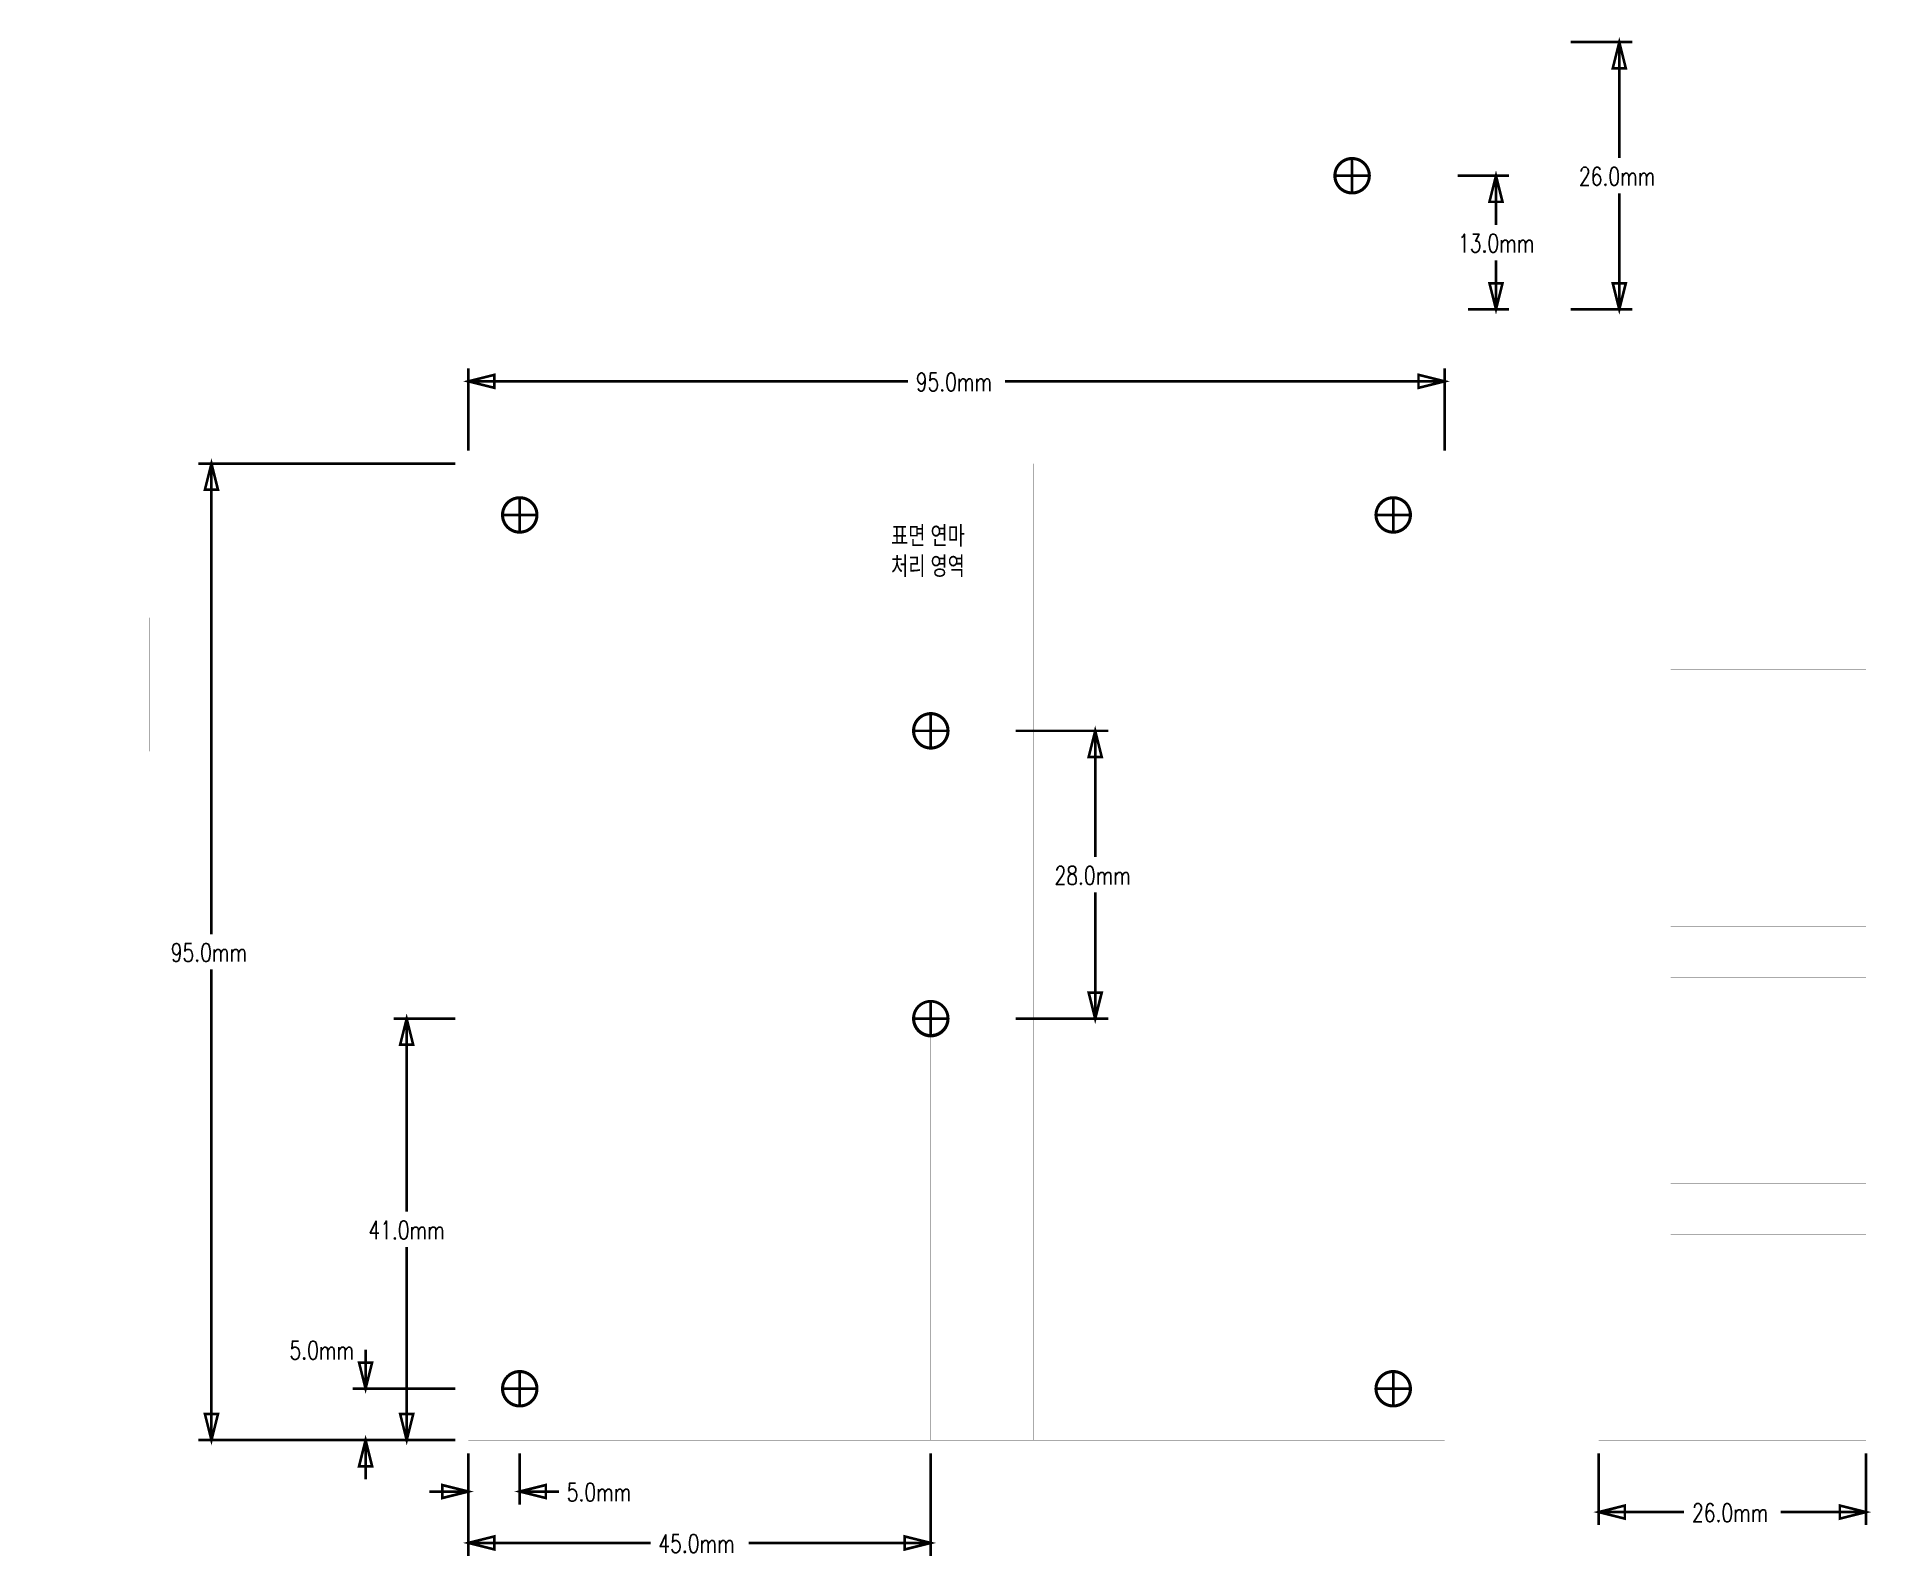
# Model space of a CAD drawing. Extents: x -42 to 137, y -11 to 137.
import ezdxf

# ---------------------------------------------------------------- set-up
doc = ezdxf.new("R2010")
doc.units = 0
doc.header["$MEASUREMENT"] = 0
for name, pattern in [('PADS_DASH_15000', [0.1, 0.05, -0.05]), ('PADS_DASHDOT_15000', [0.12, 0.05, -0.03, 0.01, -0.03]), ('TRMIDX_2048', [2, 1, 1]), ('TRMIDX_4096', [2, 1, 1])]:
    doc.linetypes.add(name, pattern=pattern)
doc.layers.get('0').update_dxf_attribs({"linetype": 'CONTINUOUS'})
for name, color, linetype in [('2D_LINE_00', 2, 'CONTINUOUS'), ('2D_LINE_01', 2, 'CONTINUOUS'), ('DIMENSION1_24', 254, 'CONTINUOUS'), ('DIMENSION2_24', 254, 'CONTINUOUS'), ('DIMENSION3_24', 254, 'CONTINUOUS'), ('DIMENSION4_24', 254, 'CONTINUOUS'), ('DIMENSION5_24', 254, 'CONTINUOUS'), ('DIMENSION6_24', 254, 'CONTINUOUS'), ('DIMENSION7_24', 254, 'CONTINUOUS'), ('TEXT_24', 4, 'CONTINUOUS')]:
    doc.layers.add(name, color=color, linetype=linetype)
doc.styles.add('W0$254', font='simplex', dxfattribs={"width": 0.75})

# ---------------------------------------------------------------- blocks, each defined once
blk = doc.blocks.new('SMOOTH_0$0254')
at = {"const_width": 0.0127}
blk.add_lwpolyline([(-0.00635, 0, 1), (0.00635, 0, 1)], format="xyb", close=True, dxfattribs=at)
blk = doc.blocks.new('DRAWING_1')
at = {"layer": '2D_LINE_00', "const_width": 0.0254}
blk.add_lwpolyline([(0, 0), (0, 5)], dxfattribs=at)
at = {"layer": '2D_LINE_00'}
for p in [(0, 5), (0, 0)]:
    blk.add_blockref('SMOOTH_0$0254', p, dxfattribs=at)
blk = doc.blocks.new('D_2DFEGHI_2')
at = {"layer": 'DIMENSION1_24', "linetype": 'TRMIDX_4096', "const_width": 0.254}
blk.add_lwpolyline([(-25, 0), (-25, 45.7855)], dxfattribs=at)
at = {"layer": 'DIMENSION2_24', "linetype": 'TRMIDX_4096', "const_width": 0.254}
blk.add_lwpolyline([(-25, 95), (-25, 49.2145)], dxfattribs=at)
at = {"layer": 'DIMENSION3_24', "linetype": 'TRMIDX_4096', "const_width": 0.254}
blk.add_lwpolyline([(-25, 0), (-25.635, 2.54), (-24.365, 2.54)], close=True, dxfattribs=at)
at = {"layer": 'DIMENSION4_24', "linetype": 'TRMIDX_4096', "const_width": 0.254}
blk.add_lwpolyline([(-25, 95), (-24.365, 92.46), (-25.635, 92.46)], close=True, dxfattribs=at)
at = {"layer": 'DIMENSION5_24', "linetype": 'TRMIDX_4096', "const_width": 0.254}
blk.add_lwpolyline([(-1.27, 0), (-26.27, 0)], dxfattribs=at)
at = {"layer": 'DIMENSION6_24', "linetype": 'TRMIDX_4096', "const_width": 0.254}
blk.add_lwpolyline([(-1.27, 95), (-26.27, 95)], dxfattribs=at)
at = {"layer": 'DIMENSION7_24', "linetype": 'TRMIDX_4096', "const_width": 0.0254}
for points in [[(0, 95), (0.0006666667, 95)], [(0, 0), (0.0006666667, 0)]]:
    blk.add_lwpolyline(points, dxfattribs=at)
at = {"layer": 'TEXT_24', "style": 'W0$254', "width": 0.75}
blk.add_text('95.0mm', height=1.778, dxfattribs=at).set_placement((-28.954318, 46.5475))
blk = doc.blocks.new('D_1DFEGHI_3')
at = {"layer": 'DIMENSION1_24', "linetype": 'TRMIDX_2048', "const_width": 0.254}
blk.add_lwpolyline([(0, 8), (42.783682, 8)], dxfattribs=at)
at = {"layer": 'DIMENSION2_24', "linetype": 'TRMIDX_2048', "const_width": 0.254}
blk.add_lwpolyline([(95, 8), (52.2163186667, 8)], dxfattribs=at)
at = {"layer": 'DIMENSION3_24', "linetype": 'TRMIDX_2048', "const_width": 0.254}
blk.add_lwpolyline([(0, 8), (2.54, 8.635), (2.54, 7.365)], close=True, dxfattribs=at)
at = {"layer": 'DIMENSION4_24', "linetype": 'TRMIDX_2048', "const_width": 0.254}
blk.add_lwpolyline([(95, 8), (92.46, 7.365), (92.46, 8.635)], close=True, dxfattribs=at)
at = {"layer": 'DIMENSION5_24', "linetype": 'TRMIDX_2048', "const_width": 0.254}
blk.add_lwpolyline([(0, 1.27), (0, 9.27)], dxfattribs=at)
at = {"layer": 'DIMENSION6_24', "linetype": 'TRMIDX_2048', "const_width": 0.254}
blk.add_lwpolyline([(95, 1.27), (95, 9.27)], dxfattribs=at)
at = {"layer": 'DIMENSION7_24', "linetype": 'TRMIDX_2048', "const_width": 0.0254}
for points in [[(0, 0), (0.0006666667, 0)], [(95, 0), (95.0006666667, 0)]]:
    blk.add_lwpolyline(points, dxfattribs=at)
at = {"layer": 'TEXT_24', "style": 'W0$254', "width": 0.75}
blk.add_text('95.0mm', height=1.778, dxfattribs=at).set_placement((43.545682, 7.0475))
blk = doc.blocks.new('D_2DFEGHI_4')
at = {"layer": 'DIMENSION1_24', "linetype": 'TRMIDX_4096', "const_width": 0.254}
blk.add_lwpolyline([(-10, 0), (-10, -3.81)], dxfattribs=at)
at = {"layer": 'DIMENSION2_24', "linetype": 'TRMIDX_4096', "const_width": 0.254}
blk.add_lwpolyline([(-10, 5), (-10, 8.81)], dxfattribs=at)
at = {"layer": 'DIMENSION3_24', "linetype": 'TRMIDX_4096', "const_width": 0.254}
blk.add_lwpolyline([(-10, 0), (-9.365, -2.54), (-10.635, -2.54)], close=True, dxfattribs=at)
at = {"layer": 'DIMENSION4_24', "linetype": 'TRMIDX_4096', "const_width": 0.254}
blk.add_lwpolyline([(-10, 5), (-10.635, 7.54), (-9.365, 7.54)], close=True, dxfattribs=at)
at = {"layer": 'DIMENSION5_24', "linetype": 'TRMIDX_4096', "const_width": 0.254}
blk.add_lwpolyline([(-1.27, 0), (-11.27, 0)], dxfattribs=at)
at = {"layer": 'DIMENSION6_24', "linetype": 'TRMIDX_4096', "const_width": 0.254}
blk.add_lwpolyline([(-1.27, 5), (-11.27, 5)], dxfattribs=at)
at = {"layer": 'DIMENSION7_24', "linetype": 'TRMIDX_4096', "const_width": 0.0254}
for points in [[(0, 5), (0.0006666667, 5)], [(0, 0), (0.0006666667, 0)]]:
    blk.add_lwpolyline(points, dxfattribs=at)
at = {"layer": 'TEXT_24', "style": 'W0$254', "width": 0.75}
blk.add_text('5.0mm', height=1.778, dxfattribs=at).set_placement((-17.4006366667, 7.8575))
blk = doc.blocks.new('D_1DFEGHI_5')
at = {"layer": 'DIMENSION1_24', "linetype": 'TRMIDX_2048', "const_width": 0.254}
blk.add_lwpolyline([(0, -5), (-3.81, -5)], dxfattribs=at)
at = {"layer": 'DIMENSION2_24', "linetype": 'TRMIDX_2048', "const_width": 0.254}
blk.add_lwpolyline([(5, -5), (8.81, -5)], dxfattribs=at)
at = {"layer": 'DIMENSION3_24', "linetype": 'TRMIDX_2048', "const_width": 0.254}
blk.add_lwpolyline([(0, -5), (-2.54, -5.635), (-2.54, -4.365)], close=True, dxfattribs=at)
at = {"layer": 'DIMENSION4_24', "linetype": 'TRMIDX_2048', "const_width": 0.254}
blk.add_lwpolyline([(5, -5), (7.54, -4.365), (7.54, -5.635)], close=True, dxfattribs=at)
at = {"layer": 'DIMENSION5_24', "linetype": 'TRMIDX_2048', "const_width": 0.254}
blk.add_lwpolyline([(0, -1.27), (0, -6.27)], dxfattribs=at)
at = {"layer": 'DIMENSION6_24', "linetype": 'TRMIDX_2048', "const_width": 0.254}
blk.add_lwpolyline([(5, -1.27), (5, -6.27)], dxfattribs=at)
at = {"layer": 'DIMENSION7_24', "linetype": 'TRMIDX_2048', "const_width": 0.0254}
for points in [[(0, 0), (0.0006666667, 0)], [(5, 0), (5.0006666667, 0)]]:
    blk.add_lwpolyline(points, dxfattribs=at)
at = {"layer": 'TEXT_24', "style": 'W0$254', "width": 0.75}
blk.add_text('5.0mm', height=1.778, dxfattribs=at).set_placement((9.572000000000001, -5.9525))
blk = doc.blocks.new('SMOOTH_0$01')
at = {"const_width": 0.005}
blk.add_lwpolyline([(-0.0025, 0, 1), (0.0025, 0, 1)], format="xyb", close=True, dxfattribs=at)
blk = doc.blocks.new('DRAWING_6')
at = {"layer": '2D_LINE_00', "linetype": 'PADS_DASH_15000', "const_width": 0.01}
blk.add_lwpolyline([(-5, 0), (-50, 0)], dxfattribs=at)
at = {"layer": '2D_LINE_00'}
for p in [(-50, 0), (-5, 0)]:
    blk.add_blockref('SMOOTH_0$01', p, dxfattribs=at)
blk = doc.blocks.new('DRAWING_7')
at = {"layer": '2D_LINE_00', "linetype": 'PADS_DASH_15000', "const_width": 0.01}
blk.add_lwpolyline([(-5, 0), (-5, -41)], dxfattribs=at)
at = {"layer": '2D_LINE_00'}
for p in [(-5, 0), (-5, -41)]:
    blk.add_blockref('SMOOTH_0$01', p, dxfattribs=at)
blk = doc.blocks.new('D_2DFEGHI_8')
at = {"layer": 'DIMENSION1_24', "linetype": 'TRMIDX_4096', "const_width": 0.254}
blk.add_lwpolyline([(-6, 0), (-6, 18.7855)], dxfattribs=at)
at = {"layer": 'DIMENSION2_24', "linetype": 'TRMIDX_4096', "const_width": 0.254}
blk.add_lwpolyline([(-6, 41), (-6, 22.2145)], dxfattribs=at)
at = {"layer": 'DIMENSION3_24', "linetype": 'TRMIDX_4096', "const_width": 0.254}
blk.add_lwpolyline([(-6, 0), (-6.635, 2.54), (-5.365, 2.54)], close=True, dxfattribs=at)
at = {"layer": 'DIMENSION4_24', "linetype": 'TRMIDX_4096', "const_width": 0.254}
blk.add_lwpolyline([(-6, 41), (-5.365, 38.46), (-6.635, 38.46)], close=True, dxfattribs=at)
at = {"layer": 'DIMENSION5_24', "linetype": 'TRMIDX_4096', "const_width": 0.254}
blk.add_lwpolyline([(-1.27, 0), (-7.27, 0)], dxfattribs=at)
at = {"layer": 'DIMENSION6_24', "linetype": 'TRMIDX_4096', "const_width": 0.254}
blk.add_lwpolyline([(-1.27, 41), (-7.27, 41)], dxfattribs=at)
at = {"layer": 'DIMENSION7_24', "linetype": 'TRMIDX_4096', "const_width": 0.0254}
for points in [[(0, 41), (0.0006666667, 41)], [(0, 0), (0.0006666667, 0)]]:
    blk.add_lwpolyline(points, dxfattribs=at)
at = {"layer": 'TEXT_24', "style": 'W0$254', "width": 0.75}
blk.add_text('41.0mm', height=1.778, dxfattribs=at).set_placement((-9.7234086667, 19.5475))
blk = doc.blocks.new('D_1DFEGHI_9')
at = {"layer": 'DIMENSION1_24', "linetype": 'TRMIDX_2048', "const_width": 0.254}
blk.add_lwpolyline([(0, -10), (17.7259546667, -10)], dxfattribs=at)
at = {"layer": 'DIMENSION2_24', "linetype": 'TRMIDX_2048', "const_width": 0.254}
blk.add_lwpolyline([(45, -10), (27.2740453333, -10)], dxfattribs=at)
at = {"layer": 'DIMENSION3_24', "linetype": 'TRMIDX_2048', "const_width": 0.254}
blk.add_lwpolyline([(0, -10), (2.54, -9.365), (2.54, -10.635)], close=True, dxfattribs=at)
at = {"layer": 'DIMENSION4_24', "linetype": 'TRMIDX_2048', "const_width": 0.254}
blk.add_lwpolyline([(45, -10), (42.46, -10.635), (42.46, -9.365)], close=True, dxfattribs=at)
at = {"layer": 'DIMENSION5_24', "linetype": 'TRMIDX_2048', "const_width": 0.254}
blk.add_lwpolyline([(0, -1.27), (0, -11.27)], dxfattribs=at)
at = {"layer": 'DIMENSION6_24', "linetype": 'TRMIDX_2048', "const_width": 0.254}
blk.add_lwpolyline([(45, -1.27), (45, -11.27)], dxfattribs=at)
at = {"layer": 'DIMENSION7_24', "linetype": 'TRMIDX_2048', "const_width": 0.0254}
for points in [[(0, 0), (0.0006666667, 0)], [(45, 0), (45.0006666667, 0)]]:
    blk.add_lwpolyline(points, dxfattribs=at)
at = {"layer": 'TEXT_24', "style": 'W0$254', "width": 0.75}
blk.add_text('45.0mm', height=1.778, dxfattribs=at).set_placement((18.4879546667, -10.9525))
blk = doc.blocks.new('D_2DFEGHI_10')
at = {"layer": 'DIMENSION1_24', "linetype": 'TRMIDX_4096', "const_width": 0.254}
blk.add_lwpolyline([(9, 0), (9, 12.2855)], dxfattribs=at)
at = {"layer": 'DIMENSION2_24', "linetype": 'TRMIDX_4096', "const_width": 0.254}
blk.add_lwpolyline([(9, 28), (9, 15.7145)], dxfattribs=at)
at = {"layer": 'DIMENSION3_24', "linetype": 'TRMIDX_4096', "const_width": 0.254}
blk.add_lwpolyline([(9, 0), (8.365, 2.54), (9.635, 2.54)], close=True, dxfattribs=at)
at = {"layer": 'DIMENSION4_24', "linetype": 'TRMIDX_4096', "const_width": 0.254}
blk.add_lwpolyline([(9, 28), (9.635, 25.46), (8.365, 25.46)], close=True, dxfattribs=at)
at = {"layer": 'DIMENSION5_24', "linetype": 'TRMIDX_4096', "const_width": 0.254}
blk.add_lwpolyline([(1.27, 0), (10.27, 0)], dxfattribs=at)
at = {"layer": 'DIMENSION6_24', "linetype": 'TRMIDX_4096', "const_width": 0.254}
blk.add_lwpolyline([(1.27, 28), (10.27, 28)], dxfattribs=at)
at = {"layer": 'DIMENSION7_24', "linetype": 'TRMIDX_4096', "const_width": 0.0254}
for points in [[(0, 28), (0.0006666667, 28)], [(0, 0), (0.0006666667, 0)]]:
    blk.add_lwpolyline(points, dxfattribs=at)
at = {"layer": 'TEXT_24', "style": 'W0$254', "width": 0.75}
blk.add_text('28.0mm', height=1.778, dxfattribs=at).set_placement((5.045682, 13.0475))
blk = doc.blocks.new('DRAWING_11')
at = {"layer": '2D_LINE_00', "const_width": 0.01}
blk.add_lwpolyline([(0, 0), (-95, 0), (-95, -26), (0, -26)], close=True, dxfattribs=at)
at = {"layer": '2D_LINE_00'}
for p in [(-95, 0), (0, 0), (-95, -26), (0, -26)]:
    blk.add_blockref('SMOOTH_0$01', p, dxfattribs=at)
blk = doc.blocks.new('DRAWING_12')
at = {"layer": '2D_LINE_01', "const_width": 0.01}
blk.add_lwpolyline([(0, 0), (-95, 0), (-95, 95), (0, 95)], close=True, dxfattribs=at)
at = {"layer": '2D_LINE_01'}
for p in [(-95, 95), (0, 95), (-95, 0), (0, 0)]:
    blk.add_blockref('SMOOTH_0$01', p, dxfattribs=at)
blk = doc.blocks.new('DRAWING_13')
at = {"layer": '2D_LINE_01', "const_width": 0.25}
blk.add_lwpolyline([(1.65, -1.65, 1), (1.65, 1.65, 1)], format="xyb", close=True, dxfattribs=at)
blk = doc.blocks.new('DRAWING_14')
at = {"layer": '2D_LINE_01', "const_width": 0.25}
blk.add_lwpolyline([(3.4005293333, 0, 1), (0, 0, 1)], format="xyb", close=True, dxfattribs=at)
blk = doc.blocks.new('SMOOTH_0$25')
at = {"const_width": 0.125}
blk.add_lwpolyline([(-0.0625, 0, 1), (0.0625, 0, 1)], format="xyb", close=True, dxfattribs=at)
blk = doc.blocks.new('DRAWING_15')
at = {"layer": '2D_LINE_01', "const_width": 0.25}
blk.add_lwpolyline([(0, 0), (-3.3, 0)], dxfattribs=at)
at = {"layer": '2D_LINE_01'}
for p in [(-3.3, 0), (0, 0)]:
    blk.add_blockref('SMOOTH_0$25', p, dxfattribs=at)
blk = doc.blocks.new('DRAWING_16')
at = {"layer": '2D_LINE_01', "const_width": 0.25}
blk.add_lwpolyline([(0, 0), (0, -3.3)], dxfattribs=at)
at = {"layer": '2D_LINE_01'}
for p in [(0, 0), (0, -3.3)]:
    blk.add_blockref('SMOOTH_0$25', p, dxfattribs=at)
blk = doc.blocks.new('DRAWING_17')
at = {"layer": '2D_LINE_01', "const_width": 0.25}
blk.add_lwpolyline([(1.65, -1.65, 1), (1.65, 1.65, 1)], format="xyb", close=True, dxfattribs=at)
blk = doc.blocks.new('DRAWING_18')
at = {"layer": '2D_LINE_01', "const_width": 0.25}
blk.add_lwpolyline([(3.4, 0, 1), (0, 0, 1)], format="xyb", close=True, dxfattribs=at)
blk = doc.blocks.new('DRAWING_19')
at = {"layer": '2D_LINE_01', "const_width": 0.25}
blk.add_lwpolyline([(0, 0), (0, -3.3)], dxfattribs=at)
at = {"layer": '2D_LINE_01'}
for p in [(0, 0), (0, -3.3)]:
    blk.add_blockref('SMOOTH_0$25', p, dxfattribs=at)
blk = doc.blocks.new('DRAWING_20')
at = {"layer": '2D_LINE_01', "const_width": 0.25}
blk.add_lwpolyline([(0, 0), (-3.35, 0)], dxfattribs=at)
at = {"layer": '2D_LINE_01'}
for p in [(-3.35, 0), (0, 0)]:
    blk.add_blockref('SMOOTH_0$25', p, dxfattribs=at)
blk = doc.blocks.new('DRAWING_21')
at = {"layer": '2D_LINE_01', "const_width": 0.25}
blk.add_lwpolyline([(1.65, -1.65, 1), (1.65, 1.65, 1)], format="xyb", close=True, dxfattribs=at)
blk = doc.blocks.new('DRAWING_22')
at = {"layer": '2D_LINE_01', "const_width": 0.25}
blk.add_lwpolyline([(3.4005293333, 0, 1), (0, 0, 1)], format="xyb", close=True, dxfattribs=at)
blk = doc.blocks.new('DRAWING_23')
at = {"layer": '2D_LINE_01', "const_width": 0.25}
blk.add_lwpolyline([(0, 0), (-3.3, 0)], dxfattribs=at)
at = {"layer": '2D_LINE_01'}
for p in [(-3.3, 0), (0, 0)]:
    blk.add_blockref('SMOOTH_0$25', p, dxfattribs=at)
blk = doc.blocks.new('DRAWING_24')
at = {"layer": '2D_LINE_01', "const_width": 0.25}
blk.add_lwpolyline([(0, 0), (0, -3.3)], dxfattribs=at)
at = {"layer": '2D_LINE_01'}
for p in [(0, 0), (0, -3.3)]:
    blk.add_blockref('SMOOTH_0$25', p, dxfattribs=at)
blk = doc.blocks.new('DRAWING_25')
at = {"layer": '2D_LINE_01', "const_width": 0.25}
blk.add_lwpolyline([(1.65, -1.65, 1), (1.65, 1.65, 1)], format="xyb", close=True, dxfattribs=at)
blk = doc.blocks.new('DRAWING_26')
at = {"layer": '2D_LINE_01', "const_width": 0.25}
blk.add_lwpolyline([(3.4005293333, 0, 1), (0, 0, 1)], format="xyb", close=True, dxfattribs=at)
blk = doc.blocks.new('DRAWING_27')
at = {"layer": '2D_LINE_01', "const_width": 0.25}
blk.add_lwpolyline([(0, 0), (-3.3, 0)], dxfattribs=at)
at = {"layer": '2D_LINE_01'}
for p in [(-3.3, 0), (0, 0)]:
    blk.add_blockref('SMOOTH_0$25', p, dxfattribs=at)
blk = doc.blocks.new('DRAWING_28')
at = {"layer": '2D_LINE_01', "const_width": 0.25}
blk.add_lwpolyline([(0, 0), (0, -3.3)], dxfattribs=at)
at = {"layer": '2D_LINE_01'}
for p in [(0, 0), (0, -3.3)]:
    blk.add_blockref('SMOOTH_0$25', p, dxfattribs=at)
blk = doc.blocks.new('DRAWING_29')
at = {"layer": '2D_LINE_01', "const_width": 0.25}
blk.add_lwpolyline([(1.65, -1.65, 1), (1.65, 1.65, 1)], format="xyb", close=True, dxfattribs=at)
blk = doc.blocks.new('DRAWING_30')
at = {"layer": '2D_LINE_01', "const_width": 0.25}
blk.add_lwpolyline([(3.4005293333, 0, 1), (0, 0, 1)], format="xyb", close=True, dxfattribs=at)
blk = doc.blocks.new('DRAWING_31')
at = {"layer": '2D_LINE_01', "const_width": 0.25}
blk.add_lwpolyline([(0, 0), (-3.3, 0)], dxfattribs=at)
at = {"layer": '2D_LINE_01'}
for p in [(-3.3, 0), (0, 0)]:
    blk.add_blockref('SMOOTH_0$25', p, dxfattribs=at)
blk = doc.blocks.new('DRAWING_32')
at = {"layer": '2D_LINE_01', "const_width": 0.25}
blk.add_lwpolyline([(0, 0), (0, -3.3)], dxfattribs=at)
at = {"layer": '2D_LINE_01'}
for p in [(0, 0), (0, -3.3)]:
    blk.add_blockref('SMOOTH_0$25', p, dxfattribs=at)
blk = doc.blocks.new('DRAWING_33')
at = {"layer": '2D_LINE_01', "const_width": 0.25}
blk.add_lwpolyline([(1.65, -1.65, 1), (1.65, 1.65, 1)], format="xyb", close=True, dxfattribs=at)
blk = doc.blocks.new('DRAWING_34')
at = {"layer": '2D_LINE_01', "const_width": 0.25}
blk.add_lwpolyline([(3.4005293333, 0, 1), (0, 0, 1)], format="xyb", close=True, dxfattribs=at)
blk = doc.blocks.new('DRAWING_35')
at = {"layer": '2D_LINE_01', "const_width": 0.25}
blk.add_lwpolyline([(0, 0), (-3.3, 0)], dxfattribs=at)
at = {"layer": '2D_LINE_01'}
for p in [(-3.3, 0), (0, 0)]:
    blk.add_blockref('SMOOTH_0$25', p, dxfattribs=at)
blk = doc.blocks.new('DRAWING_36')
at = {"layer": '2D_LINE_01', "const_width": 0.25}
blk.add_lwpolyline([(0, 0), (0, -3.3)], dxfattribs=at)
at = {"layer": '2D_LINE_01'}
for p in [(0, 0), (0, -3.3)]:
    blk.add_blockref('SMOOTH_0$25', p, dxfattribs=at)
blk = doc.blocks.new('DRAWING_37')
at = {"layer": '2D_LINE_01', "const_width": 0.25}
blk.add_lwpolyline([(1.65, -1.65, 1), (1.65, 1.65, 1)], format="xyb", close=True, dxfattribs=at)
blk = doc.blocks.new('DRAWING_38')
at = {"layer": '2D_LINE_01', "const_width": 0.25}
blk.add_lwpolyline([(3.4005293333, 0, 1), (0, 0, 1)], format="xyb", close=True, dxfattribs=at)
blk = doc.blocks.new('DRAWING_39')
at = {"layer": '2D_LINE_01', "const_width": 0.25}
blk.add_lwpolyline([(0, 0), (-3.3, 0)], dxfattribs=at)
at = {"layer": '2D_LINE_01'}
for p in [(-3.3, 0), (0, 0)]:
    blk.add_blockref('SMOOTH_0$25', p, dxfattribs=at)
blk = doc.blocks.new('DRAWING_40')
at = {"layer": '2D_LINE_01', "const_width": 0.25}
blk.add_lwpolyline([(0, 0), (0, -3.3)], dxfattribs=at)
at = {"layer": '2D_LINE_01'}
for p in [(0, 0), (0, -3.3)]:
    blk.add_blockref('SMOOTH_0$25', p, dxfattribs=at)
blk = doc.blocks.new('DRAWING_41')
at = {"layer": '2D_LINE_00', "const_width": 0.01}
blk.add_lwpolyline([(0, 0), (0, -95), (26, -95), (26, -90), (7, -90), (7, -85), (26, -85), (26, -80), (7, -80), (7, -75), (26, -75), (26, -70), (7, -70), (7, -65), (26, -65), (26, -60), (7, -60), (7, -55), (26, -55), (26, -50), (7, -50), (7, -45), (26, -45), (26, -40), (7, -40), (7, -35), (26, -35), (26, -30), (7, -30), (7, -25), (26, -25), (26, -20), (7, -20), (7, -15), (26, -15), (26, -10), (7, -10), (7, -5), (26, -5), (26, 0)], close=True, dxfattribs=at)
at = {"layer": '2D_LINE_00'}
for p in [(0, 0), (26, 0), (7, -5), (26, -5), (7, -10), (26, -10), (7, -15), (26, -15), (7, -20), (26, -20), (7, -25), (26, -25), (7, -30), (26, -30), (7, -35), (26, -35), (7, -40), (26, -40), (7, -45), (26, -45), (7, -50), (26, -50), (7, -55), (26, -55), (7, -60), (26, -60), (7, -65), (26, -65), (7, -70), (26, -70), (7, -75), (26, -75), (7, -80), (26, -80), (7, -85), (26, -85), (7, -90), (26, -90), (0, -95), (26, -95)]:
    blk.add_blockref('SMOOTH_0$01', p, dxfattribs=at)
blk = doc.blocks.new('D_2DFEGHI_42')
at = {"layer": 'DIMENSION1_24', "linetype": 'TRMIDX_4096', "const_width": 0.254}
blk.add_lwpolyline([(6, 0), (6, 11.2855)], dxfattribs=at)
at = {"layer": 'DIMENSION2_24', "linetype": 'TRMIDX_4096', "const_width": 0.254}
blk.add_lwpolyline([(6, 26), (6, 14.7145)], dxfattribs=at)
at = {"layer": 'DIMENSION3_24', "linetype": 'TRMIDX_4096', "const_width": 0.254}
blk.add_lwpolyline([(6, 0), (5.365, 2.54), (6.635, 2.54)], close=True, dxfattribs=at)
at = {"layer": 'DIMENSION4_24', "linetype": 'TRMIDX_4096', "const_width": 0.254}
blk.add_lwpolyline([(6, 26), (6.635, 23.46), (5.365, 23.46)], close=True, dxfattribs=at)
at = {"layer": 'DIMENSION5_24', "linetype": 'TRMIDX_4096', "const_width": 0.254}
blk.add_lwpolyline([(1.27, 0), (7.27, 0)], dxfattribs=at)
at = {"layer": 'DIMENSION6_24', "linetype": 'TRMIDX_4096', "const_width": 0.254}
blk.add_lwpolyline([(1.27, 26), (7.27, 26)], dxfattribs=at)
at = {"layer": 'DIMENSION7_24', "linetype": 'TRMIDX_4096', "const_width": 0.0254}
for points in [[(0, 26), (0.0006666667, 26)], [(0, 0), (0.0006666667, 0)]]:
    blk.add_lwpolyline(points, dxfattribs=at)
at = {"layer": 'TEXT_24', "style": 'W0$254', "width": 0.75}
blk.add_text('26.0mm', height=1.778, dxfattribs=at).set_placement((2.0745453333, 12.0475))
blk = doc.blocks.new('D_2DFEGHI_43')
at = {"layer": 'DIMENSION1_24', "linetype": 'TRMIDX_4096', "const_width": 0.254}
blk.add_lwpolyline([(5, 13), (5, 17.7855)], dxfattribs=at)
at = {"layer": 'DIMENSION2_24', "linetype": 'TRMIDX_4096', "const_width": 0.254}
blk.add_lwpolyline([(5, 26), (5, 21.2145)], dxfattribs=at)
at = {"layer": 'DIMENSION3_24', "linetype": 'TRMIDX_4096', "const_width": 0.254}
blk.add_lwpolyline([(5, 13), (4.365, 15.54), (5.635, 15.54)], close=True, dxfattribs=at)
at = {"layer": 'DIMENSION4_24', "linetype": 'TRMIDX_4096', "const_width": 0.254}
blk.add_lwpolyline([(5, 26), (5.635, 23.46), (4.365, 23.46)], close=True, dxfattribs=at)
at = {"layer": 'DIMENSION5_24', "linetype": 'TRMIDX_4096', "const_width": 0.254}
blk.add_lwpolyline([(2.27, 13), (6.27, 13)], dxfattribs=at)
at = {"layer": 'DIMENSION6_24', "linetype": 'TRMIDX_4096', "const_width": 0.254}
blk.add_lwpolyline([(1.27, 26), (6.27, 26)], dxfattribs=at)
at = {"layer": 'DIMENSION7_24', "linetype": 'TRMIDX_4096', "const_width": 0.0254}
for points in [[(0, 26), (0.0006666667, 26)], [(1, 13), (1.0006666667, 13)]]:
    blk.add_lwpolyline(points, dxfattribs=at)
at = {"layer": 'TEXT_24', "style": 'W0$254', "width": 0.75}
blk.add_text('13.0mm', height=1.778, dxfattribs=at).set_placement((1.3054546667, 18.5475))
blk = doc.blocks.new('DRAWING_44')
at = {"layer": '2D_LINE_00', "linetype": 'PADS_DASH_15000', "const_width": 0.01}
blk.add_lwpolyline([(-5, 0), (-14, 0)], dxfattribs=at)
at = {"layer": '2D_LINE_00'}
for p in [(-14, 0), (-5, 0)]:
    blk.add_blockref('SMOOTH_0$01', p, dxfattribs=at)
blk = doc.blocks.new('D_1DFEGHI_45')
at = {"layer": 'DIMENSION1_24', "linetype": 'TRMIDX_2048', "const_width": 0.254}
blk.add_lwpolyline([(0, -7), (8.312545333300001, -7)], dxfattribs=at)
at = {"layer": 'DIMENSION2_24', "linetype": 'TRMIDX_2048', "const_width": 0.254}
blk.add_lwpolyline([(26, -7), (17.6874546667, -7)], dxfattribs=at)
at = {"layer": 'DIMENSION3_24', "linetype": 'TRMIDX_2048', "const_width": 0.254}
blk.add_lwpolyline([(0, -7), (2.54, -6.365), (2.54, -7.635)], close=True, dxfattribs=at)
at = {"layer": 'DIMENSION4_24', "linetype": 'TRMIDX_2048', "const_width": 0.254}
blk.add_lwpolyline([(26, -7), (23.46, -7.635), (23.46, -6.365)], close=True, dxfattribs=at)
at = {"layer": 'DIMENSION5_24', "linetype": 'TRMIDX_2048', "const_width": 0.254}
blk.add_lwpolyline([(0, -1.27), (0, -8.27)], dxfattribs=at)
at = {"layer": 'DIMENSION6_24', "linetype": 'TRMIDX_2048', "const_width": 0.254}
blk.add_lwpolyline([(26, -1.27), (26, -8.27)], dxfattribs=at)
at = {"layer": 'DIMENSION7_24', "linetype": 'TRMIDX_2048', "const_width": 0.0254}
for points in [[(0, 0), (0.0006666667, 0)], [(26, 0), (26.0006666667, 0)]]:
    blk.add_lwpolyline(points, dxfattribs=at)
at = {"layer": 'TEXT_24', "style": 'W0$254', "width": 0.75}
blk.add_text('26.0mm', height=1.778, dxfattribs=at).set_placement((9.0745453333, -7.9525))
blk = doc.blocks.new('DRAWING_46')
at = {"layer": '2D_LINE_00', "linetype": 'PADS_DASHDOT_15000', "const_width": 0.01}
blk.add_lwpolyline([(0, -25), (20, -25), (20, 70), (0, 70)], close=True, dxfattribs=at)
at = {"layer": '2D_LINE_00'}
for p in [(0, 70), (20, 70), (0, -25), (20, -25)]:
    blk.add_blockref('SMOOTH_0$01', p, dxfattribs=at)
blk = doc.blocks.new('DRAWING_47')
at = {"layer": '2D_LINE_00', "const_width": 0.01}
blk.add_lwpolyline([(0, 0), (11, 0), (11, -13), (0, -13)], close=True, dxfattribs=at)
at = {"layer": '2D_LINE_00'}
for p in [(0, 0), (11, 0), (0, -13), (11, -13)]:
    blk.add_blockref('SMOOTH_0$01', p, dxfattribs=at)

msp = doc.modelspace()

# ---------------------------------------------------------------- block references
for name, p in [('DRAWING_11', (95, 136)), ('D_2DFEGHI_42', (106, 110)), ('DRAWING_38', (84.29973533329999, 123)), ('DRAWING_37', (84.35, 123)), ('DRAWING_40', (86, 124.65)), ('D_2DFEGHI_43', (95, 97)), ('DRAWING_39', (87.65, 123)), ('DRAWING_44', (100, 123)), ('D_1DFEGHI_3', (0, 95)), ('D_2DFEGHI_2', (0, 0)), ('DRAWING_12', (95, 0)), ('DRAWING_46', (35, 25)), ('DRAWING_41', (110, 95)), ('DRAWING_26', (3.2997353333, 90)), ('DRAWING_25', (3.35, 90)), ('DRAWING_28', (5, 91.65)), ('DRAWING_22', (88.29973533329999, 90)), ('DRAWING_21', (88.35, 90)), ('DRAWING_24', (90, 91.65)), ('DRAWING_27', (6.65, 90)), ('DRAWING_23', (91.65, 90)), ('DRAWING_47', (-42, 80)), ('DRAWING_14', (43.2997353333, 69)), ('DRAWING_13', (43.35, 69)), ('DRAWING_16', (45, 70.65)), ('DRAWING_15', (46.65, 69)), ('D_2DFEGHI_10', (52, 41)), ('D_2DFEGHI_8', (0, 0)), ('DRAWING_18', (43.3, 41)), ('DRAWING_17', (43.35, 41.03)), ('DRAWING_20', (46.7, 41)), ('DRAWING_19', (45, 42.68)), ('DRAWING_6', (50, 41)), ('DRAWING_7', (50, 41)), ('D_2DFEGHI_4', (0, 0)), ('DRAWING_30', (3.2997353333, 5)), ('DRAWING_29', (3.35, 5)), ('DRAWING_32', (5, 6.65)), ('DRAWING_34', (88.29973533329999, 5)), ('DRAWING_33', (88.35, 5)), ('DRAWING_36', (90, 6.65)), ('DRAWING_1', (0, 0)), ('DRAWING_31', (6.65, 5)), ('DRAWING_35', (91.65, 5)), ('D_1DFEGHI_5', (0, 0)), ('D_1DFEGHI_9', (0, 0)), ('D_1DFEGHI_45', (110, 0))]:
    msp.add_blockref(name, p)

# ---------------------------------------------------------------- texts
at = {"linetype": 'Continuous', "insert": (41.13518476126012, 88.8953290857765), "char_height": 1.778, "attachment_point": 1, "style": 'W0$254'}
msp.add_mtext_dynamic_manual_height_columns('{\\fGulim|b0|i0|c129|p50;표면 연마 처리 영역}', width=9.533230398633236, gutter_width=1, heights=[0], dxfattribs=at)

doc.saveas('drawing.dxf')
